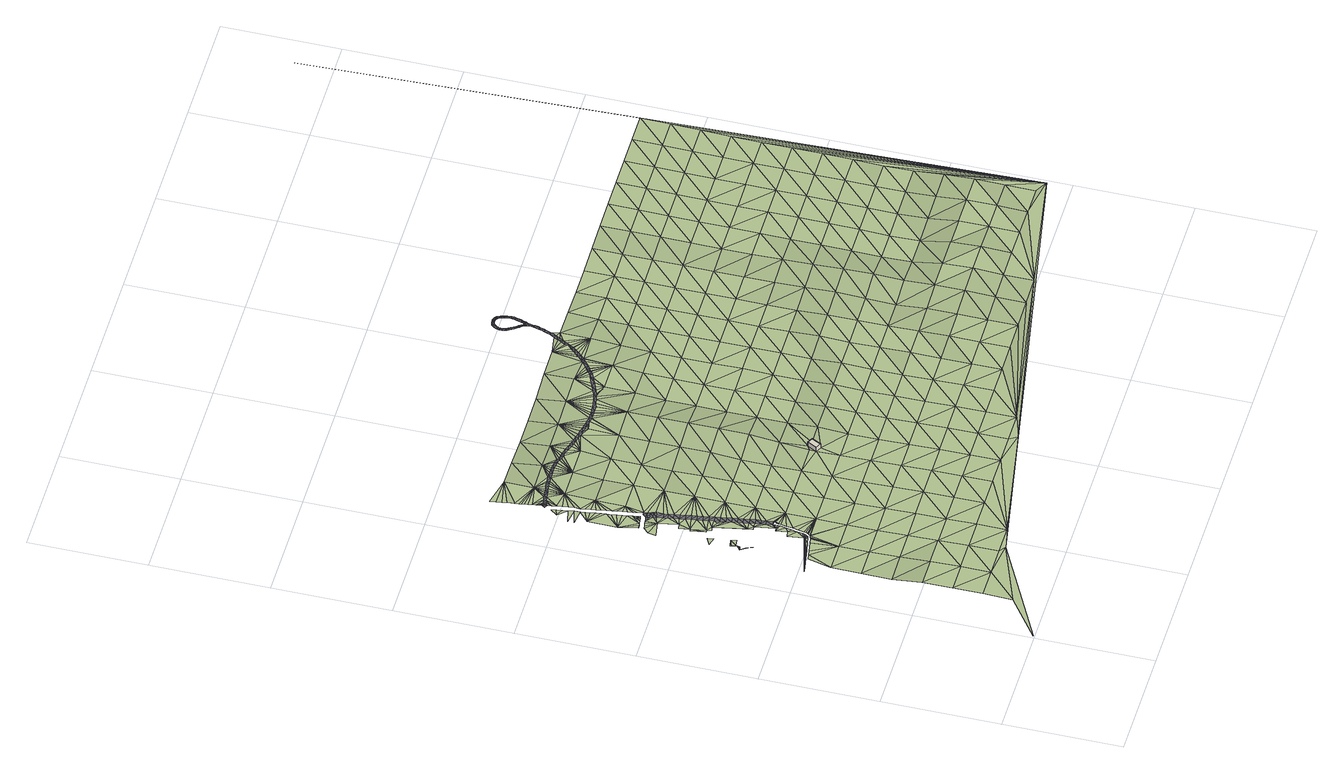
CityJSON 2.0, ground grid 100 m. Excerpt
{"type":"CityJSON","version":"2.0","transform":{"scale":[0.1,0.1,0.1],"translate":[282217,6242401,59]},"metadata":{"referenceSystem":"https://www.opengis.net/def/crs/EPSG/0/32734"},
"CityObjects":{
"building1":{"type":"Building","attributes":{"osm_building":"guardhouse","osm_building:levels":"1","osm_address":"Bellville Cape Town","plus_code":"4FRW3J8W+763","ground_height":60.58,"building_height":4.1,"roof_height":64.68},"geometry":[{"type":"Solid","lod":"1","boundaries":[[[[0,1,2,3]],[[1,4,5,2]],[[4,6,7,5]],[[6,0,3,7]],[[3,2,5,7]],[[6,4,1,0]]]]}]},
"terrain1":{"type":"TINRelief","geometry":[{"type":"CompositeSurface","lod":"1","boundaries":[[[8,9,10]],[[11,9,12]],[[11,12,13]],[[14,13,15]],[[12,15,13]],[[12,9,8]],[[16,17,14]],[[14,15,16]],[[18,17,19]],[[19,17,16]],[[20,15,12]],[[21,22,18]],[[8,23,12]],[[12,23,20]],[[19,21,18]],[[16,15,24]],[[22,25,26]],[[27,28,29]],[[24,19,16]],[[22,30,25]],[[24,15,20]],[[21,30,22]],[[27,31,28]],[[28,31,32]],[[33,25,30]],[[34,28,32]],[[21,19,35]],[[23,8,36]],[[23,36,20]],[[34,37,28]],[[38,39,40]],[[35,19,24]],[[40,41,38]],[[33,30,42]],[[43,44,39]],[[45,46,47]],[[44,48,39]],[[46,49,47]],[[48,50,39]],[[50,51,52]],[[53,30,21]],[[28,37,54]],[[55,42,30]],[[56,52,51]],[[56,57,52]],[[20,58,24]],[[30,59,55]],[[35,53,21]],[[59,30,60]],[[61,56,51]],[[62,60,30]],[[54,63,28]],[[62,30,64]],[[36,58,20]],[[65,66,67]],[[28,63,68]],[[68,69,28]],[[70,28,69]],[[30,71,64]],[[70,72,28]],[[24,73,35]],[[74,28,72]],[[75,28,76]],[[28,74,77]],[[53,71,30]],[[77,76,28]],[[76,78,75]],[[73,24,58]],[[79,64,71]],[[71,80,79]],[[80,71,81]],[[82,78,76]],[[83,81,84]],[[84,85,83]],[[78,86,87]],[[86,78,82]],[[35,88,53]],[[84,89,85]],[[89,84,90]],[[84,91,90]],[[92,93,94]],[[91,84,95]],[[96,93,92]],[[84,97,95]],[[86,98,87]],[[87,98,99]],[[97,84,100]],[[101,102,103]],[[104,105,106]],[[107,96,108]],[[107,104,106]],[[84,109,100]],[[84,81,71]],[[88,35,73]],[[98,110,99]],[[84,111,109]],[[99,112,105]],[[99,110,113]],[[99,114,115]],[[114,99,116]],[[117,99,115]],[[116,99,118]],[[119,99,117]],[[118,99,120]],[[120,99,113]],[[105,121,106]],[[36,122,58]],[[99,119,112]],[[93,123,124]],[[101,103,125]],[[106,126,107]],[[110,127,113]],[[110,128,127]],[[93,96,129]],[[130,105,112]],[[96,107,131]],[[132,106,121]],[[130,133,105]],[[134,135,136]],[[106,132,137]],[[121,105,133]],[[134,136,138]],[[106,137,126]],[[139,71,53]],[[125,103,140]],[[141,142,143]],[[144,143,142]],[[144,142,145]],[[146,111,147]],[[148,107,149]],[[150,145,142]],[[150,142,151]],[[151,142,152]],[[126,149,107]],[[153,107,148]],[[123,93,154]],[[136,155,138]],[[156,96,131]],[[96,156,129]],[[140,103,157]],[[131,107,153]],[[146,147,158]],[[73,58,122]],[[93,129,159]],[[149,160,148]],[[159,154,93]],[[53,88,139]],[[84,147,111]],[[158,147,142]],[[160,153,148]],[[161,157,103]],[[147,152,142]],[[103,123,162]],[[147,163,152]],[[163,147,164]],[[165,138,155]],[[147,166,164]],[[166,147,167]],[[168,123,154]],[[147,169,167]],[[169,147,170]],[[147,171,170]],[[171,147,172]],[[147,173,172]],[[168,174,123]],[[173,147,175]],[[123,174,162]],[[176,161,103]],[[177,138,178]],[[179,103,162]],[[71,180,84]],[[155,181,182]],[[183,103,179]],[[183,176,103]],[[161,184,185]],[[165,186,138]],[[184,161,176]],[[186,187,138]],[[188,181,189]],[[190,175,191]],[[192,190,191]],[[187,193,138]],[[191,194,192]],[[184,195,185]],[[165,155,182]],[[178,138,193]],[[196,194,191]],[[191,197,196]],[[182,181,188]],[[198,188,189]],[[195,184,199]],[[191,200,197]],[[71,139,180]],[[201,195,199]],[[191,175,147]],[[198,202,188]],[[88,73,203]],[[204,177,178]],[[205,177,204]],[[122,206,73]],[[8,207,36]],[[177,205,208]],[[209,210,200]],[[208,211,177]],[[212,122,36]],[[209,213,210]],[[214,177,211]],[[214,215,216]],[[217,213,209]],[[215,218,219]],[[217,209,220]],[[220,209,221]],[[222,223,224]],[[222,224,225]],[[226,225,224]],[[224,227,226]],[[203,139,88]],[[228,147,84]],[[209,200,191]],[[218,229,230]],[[221,231,232]],[[233,230,229]],[[73,206,203]],[[234,84,180]],[[230,233,235]],[[231,236,232]],[[237,236,231]],[[238,239,240]],[[231,241,237]],[[238,242,239]],[[241,231,243]],[[242,238,244]],[[245,243,231]],[[246,244,238]],[[246,238,247]],[[248,247,238]],[[245,249,250]],[[250,249,223]],[[234,228,84]],[[221,209,231]],[[251,248,252]],[[251,252,253]],[[224,223,249]],[[253,252,254]],[[240,227,249]],[[254,252,255]],[[249,227,224]],[[191,147,256]],[[257,255,252]],[[252,248,238]],[[257,252,258]],[[259,260,261]],[[262,261,263]],[[264,265,266]],[[267,265,264]],[[259,261,262]],[[268,180,139]],[[269,263,270]],[[271,272,267]],[[271,267,264]],[[273,139,203]],[[258,274,275]],[[274,276,275]],[[269,262,263]],[[277,272,278]],[[276,274,279]],[[278,272,271]],[[274,270,279]],[[249,245,231]],[[280,206,122]],[[240,281,238]],[[36,282,212]],[[228,256,147]],[[270,283,269]],[[252,274,258]],[[277,278,284]],[[191,285,209]],[[284,286,277]],[[268,139,273]],[[274,283,270]],[[287,288,277]],[[288,287,289]],[[289,287,290]],[[287,291,290]],[[291,287,292]],[[234,180,293]],[[252,238,281]],[[122,212,280]],[[281,240,249]],[[277,286,287]],[[294,203,206]],[[295,296,292]],[[283,274,297]],[[298,296,295]],[[191,256,285]],[[295,299,298]],[[295,300,299]],[[297,274,301]],[[231,209,302]],[[303,304,305]],[[303,287,286]],[[180,268,293]],[[274,306,301]],[[303,305,287]],[[228,234,307]],[[274,252,308]],[[306,274,309]],[[206,280,294]],[[292,287,295]],[[305,310,287]],[[311,309,274]],[[312,273,203]],[[313,287,310]],[[302,209,285]],[[308,252,281]],[[311,274,314]],[[315,287,313]],[[231,316,249]],[[282,36,207]],[[293,307,234]],[[274,317,314]],[[287,315,318]],[[256,228,319]],[[274,320,317]],[[318,321,287]],[[203,294,312]],[[322,287,321]],[[212,282,280]],[[268,273,323]],[[324,287,322]],[[316,231,302]],[[274,325,320]],[[325,274,308]],[[326,281,249]],[[319,228,307]],[[293,268,323]],[[285,256,327]],[[323,273,312]],[[287,324,328]],[[280,329,294]],[[320,325,330]],[[287,331,295]],[[249,316,326]],[[330,325,332]],[[333,308,281]],[[329,280,282]],[[328,324,334]],[[256,319,327]],[[335,332,325]],[[336,328,334]],[[302,285,337]],[[287,328,331]],[[335,325,338]],[[307,293,0]],[[328,336,339]],[[294,340,312]],[[308,333,325]],[[325,341,338]],[[323,342,293]],[[281,326,333]],[[328,339,343]],[[344,341,325]],[[345,328,343]],[[346,328,345]],[[340,294,329]],[[337,285,327]],[[346,347,328]],[[348,344,325]],[[316,302,349]],[[0,293,342]],[[347,350,328]],[[350,351,328]],[[352,348,325]],[[312,353,323]],[[307,354,319]],[[351,355,328]],[[356,352,325]],[[316,349,326]],[[0,357,307]],[[353,312,340]],[[302,337,349]],[[333,358,325]],[[325,358,356]],[[359,329,282]],[[307,357,354]],[[342,323,360]],[[361,327,319]],[[355,362,328]],[[363,282,207]],[[0,342,364]],[[328,365,331]],[[282,363,359]],[[360,323,353]],[[355,366,362]],[[367,356,358]],[[368,340,329]],[[333,326,369]],[[6,357,0]],[[366,370,362]],[[319,354,361]],[[349,371,326]],[[358,372,367]],[[373,362,370]],[[327,374,337]],[[364,342,375]],[[373,376,362]],[[6,354,357]],[[328,362,365]],[[377,372,358]],[[376,378,362]],[[333,379,358]],[[358,380,377]],[[329,359,368]],[[342,360,375]],[[326,371,369]],[[381,380,358]],[[382,353,340]],[[362,378,383]],[[374,327,361]],[[358,384,381]],[[383,385,362]],[[337,386,349]],[[384,358,387]],[[333,369,379]],[[4,364,388]],[[385,389,362]],[[387,358,379]],[[390,363,207]],[[340,368,382]],[[388,364,375]],[[354,6,391]],[[363,390,359]],[[6,4,391]],[[360,353,392]],[[386,337,374]],[[393,371,349]],[[389,394,362]],[[361,354,395]],[[362,394,365]],[[353,382,392]],[[391,4,388]],[[379,369,396]],[[397,394,389]],[[360,398,375]],[[399,379,396]],[[349,386,393]],[[397,400,394]],[[368,359,401]],[[361,395,374]],[[402,369,371]],[[390,403,359]],[[404,399,396]],[[354,391,395]],[[405,394,400]],[[369,406,396]],[[407,404,396]],[[360,392,398]],[[394,405,408]],[[409,407,396]],[[368,401,382]],[[410,388,375]],[[359,403,401]],[[371,393,402]],[[394,408,411]],[[369,412,406]],[[365,394,413]],[[406,409,396]],[[414,412,369]],[[374,415,386]],[[416,394,411]],[[414,369,402]],[[416,417,394]],[[410,375,398]],[[395,415,374]],[[394,417,418]],[[388,419,391]],[[382,420,392]],[[386,421,393]],[[401,422,382]],[[423,414,402]],[[424,403,390]],[[419,388,410]],[[415,421,386]],[[402,425,423]],[[394,418,426]],[[425,402,427]],[[391,428,395]],[[382,422,420]],[[429,427,402]],[[418,430,426]],[[398,392,431]],[[393,432,402]],[[433,413,394]],[[434,429,402]],[[426,430,435]],[[436,401,403]],[[437,429,434]],[[434,402,438]],[[391,419,428]],[[421,432,393]],[[426,435,439]],[[434,440,437]],[[441,415,395]],[[392,420,431]],[[438,440,434]],[[439,442,426]],[[433,394,426]],[[402,443,438]],[[410,398,444]],[[403,424,436]],[[445,426,442]],[[446,422,401]],[[443,402,447]],[[395,428,441]],[[432,447,402]],[[445,448,426]],[[390,449,424]],[[415,450,421]],[[444,398,431]],[[448,451,426]],[[419,410,452]],[[401,436,446]],[[453,443,447]],[[426,451,454]],[[455,453,447]],[[420,422,456]],[[415,441,450]],[[454,457,426]],[[432,421,458]],[[452,410,444]],[[459,460,455]],[[428,419,461]],[[455,447,459]],[[422,446,456]],[[460,459,462]],[[463,426,457]],[[424,449,436]],[[464,431,420]],[[465,462,459]],[[433,426,466]],[[421,450,458]],[[390,207,467]],[[428,461,441]],[[468,447,432]],[[469,465,459]],[[470,449,390]],[[419,452,461]],[[463,457,471]],[[420,456,464]],[[426,463,466]],[[472,469,459]],[[436,473,446]],[[431,474,444]],[[432,458,468]],[[471,475,463]],[[459,476,472]],[[450,441,477]],[[478,459,447]],[[449,473,436]],[[479,463,475]],[[474,431,464]],[[441,461,477]],[[479,480,463]],[[444,481,452]],[[447,468,478]],[[459,478,476]],[[482,463,480]],[[483,456,446]],[[484,463,482]],[[473,485,446]],[[478,486,476]],[[470,390,487]],[[484,488,463]],[[450,489,458]],[[478,490,486]],[[481,444,474]],[[491,450,477]],[[488,492,463]],[[463,493,466]],[[490,478,494]],[[452,495,461]],[[446,485,483]],[[494,478,496]],[[463,492,493]],[[456,497,464]],[[450,491,489]],[[478,498,496]],[[498,478,499]],[[500,473,449]],[[468,458,501]],[[478,502,499]],[[452,481,495]],[[477,461,503]],[[456,483,497]],[[504,502,478]],[[474,464,505]],[[466,493,506]],[[468,501,478]],[[449,470,500]],[[458,489,501]],[[478,507,504]],[[485,473,508]],[[507,478,509]],[[477,503,491]],[[503,461,495]],[[510,487,390]],[[493,511,512]],[[505,464,497]],[[493,512,506]],[[481,474,513]],[[514,509,478]],[[473,500,508]],[[483,485,515]],[[512,516,506]],[[517,509,514]],[[478,501,514]],[[518,506,516]],[[489,491,519]],[[513,474,505]],[[503,520,491]],[[521,506,518]],[[522,523,517]],[[495,481,524]],[[485,508,515]],[[521,525,506]],[[526,523,522]],[[470,487,500]],[[497,483,527]],[[525,528,506]],[[491,520,519]],[[522,529,526]],[[522,517,514]],[[530,501,489]],[[528,531,506]],[[510,390,467]],[[481,513,524]],[[529,522,532]],[[533,532,522]],[[506,531,534]],[[533,522,535]],[[536,503,495]],[[535,522,537]],[[483,515,527]],[[534,538,506]],[[508,500,539]],[[540,505,497]],[[541,537,522]],[[489,519,530]],[[542,541,522]],[[543,514,501]],[[487,539,500]],[[536,495,524]],[[544,520,503]],[[540,497,527]],[[545,542,522]],[[546,542,545]],[[547,515,508]],[[505,548,513]],[[549,546,545]],[[543,501,530]],[[550,549,545]],[[522,514,551]],[[508,539,547]],[[552,550,545]],[[503,536,544]],[[553,519,520]],[[540,548,505]],[[527,515,554]],[[513,555,524]],[[545,522,551]],[[543,551,514]],[[515,547,554]],[[520,544,553]],[[556,539,487]],[[536,524,555]],[[530,519,557]],[[513,548,555]],[[558,540,527]],[[487,510,556]],[[559,527,554]],[[519,553,557]],[[560,545,551]],[[561,547,539]],[[544,536,562]],[[543,530,563]],[[558,527,559]],[[536,555,562]],[[547,561,554]],[[548,540,564]],[[561,539,556]],[[563,530,557]],[[565,467,207]],[[566,551,543]],[[544,567,553]],[[564,540,558]],[[562,568,544]],[[559,554,569]],[[555,548,570]],[[551,566,560]],[[563,566,543]],[[554,561,569]],[[544,568,567]],[[556,510,571]],[[570,562,555]],[[572,557,553]],[[548,564,570]],[[559,573,558]],[[510,467,571]],[[569,574,559]],[[553,567,572]],[[560,566,575]],[[561,556,576]],[[577,568,562]],[[578,563,557]],[[573,559,574]],[[562,570,577]],[[576,569,561]],[[558,579,564]],[[576,556,571]],[[578,557,572]],[[566,563,580]],[[567,568,581]],[[579,558,573]],[[582,568,577]],[[564,583,570]],[[580,575,566]],[[578,580,563]],[[569,584,574]],[[585,569,576]],[[568,582,581]],[[586,571,467]],[[587,572,567]],[[583,564,579]],[[588,577,570]],[[569,585,584]],[[589,573,574]],[[567,581,587]],[[590,575,580]],[[591,576,571]],[[577,588,582]],[[578,572,592]],[[570,583,588]],[[589,574,584]],[[576,591,585]],[[579,573,593]],[[591,571,586]],[[587,592,572]],[[581,582,594]],[[595,580,578]],[[586,467,596]],[[593,573,589]],[[582,588,594]],[[579,597,583]],[[592,595,578]],[[584,585,598]],[[581,599,587]],[[590,580,600]],[[591,601,585]],[[579,593,597]],[[581,594,599]],[[588,583,602]],[[585,601,598]],[[580,595,600]],[[584,603,589]],[[591,586,604]],[[605,592,587]],[[606,596,467]],[[597,602,583]],[[599,607,587]],[[594,588,608]],[[603,584,598]],[[604,601,591]],[[589,609,593]],[[604,586,596]],[[605,587,607]],[[608,599,594]],[[595,592,610]],[[608,588,602]],[[609,589,603]],[[601,611,598]],[[597,593,612]],[[605,610,592]],[[613,600,595]],[[601,604,611]],[[599,614,607]],[[593,609,612]],[[615,599,608]],[[616,602,597]],[[606,467,565]],[[595,610,613]],[[598,617,603]],[[611,618,598]],[[599,615,614]],[[619,604,596]],[[605,607,620]],[[616,597,612]],[[621,608,602]],[[617,598,618]],[[609,603,622]],[[619,596,606]],[[620,607,614]],[[611,604,623]],[[608,621,615]],[[624,610,605]],[[621,602,616]],[[622,603,617]],[[623,618,611]],[[609,625,612]],[[604,619,623]],[[620,624,605]],[[613,610,626]],[[614,615,627]],[[609,622,625]],[[621,628,615]],[[616,612,629]],[[610,624,626]],[[630,617,618]],[[631,618,623]],[[615,628,627]],[[619,606,632]],[[633,620,614]],[[629,612,625]],[[621,616,634]],[[630,618,631]],[[622,617,635]],[[632,606,636]],[[633,614,627]],[[636,606,565]],[[637,623,619]],[[634,628,621]],[[624,620,638]],[[634,616,629]],[[635,617,630]],[[625,622,639]],[[637,619,632]],[[633,638,620]],[[640,631,623]],[[628,641,627]],[[642,626,624]],[[565,632,636]],[[622,635,639]],[[628,634,641]],[[643,629,625]],[[623,637,640]],[[624,638,642]],[[632,565,637]],[[631,644,630]],[[633,627,645]],[[643,625,639]],[[641,646,627]],[[637,565,640]],[[647,634,629]],[[644,631,640]],[[630,648,635]],[[645,627,646]],[[565,644,640]],[[649,638,633]],[[647,629,643]],[[641,634,650]],[[630,644,648]],[[644,565,648]],[[635,651,639]],[[633,645,649]],[[650,646,641]],[[642,638,652]],[[634,647,650]],[[565,651,648]],[[651,635,648]],[[653,643,639]],[[638,649,652]],[[651,565,653]],[[654,645,646]],[[653,639,651]],[[655,646,650]],[[653,565,656]],[[647,643,656]],[[654,646,655]],[[656,565,657]],[[649,645,658]],[[656,643,653]],[[657,650,647]],[[657,565,659]],[[654,658,645]],[[660,652,649]],[[657,647,656]],[[659,565,661]],[[659,655,650]],[[649,658,660]],[[565,662,661]],[[650,657,659]],[[654,655,661]],[[662,565,663]],[[661,655,659]],[[662,658,654]],[[654,661,662]],[[663,660,658]],[[658,662,663]],[[663,565,664]]]}]},
"road1":{"type":"Road","attributes":{"osm_access":"private","osm_highway":"service","osm_lanes":"2","osm_surface":"concrete"},"geometry":[{"type":"MultiSurface","lod":"1","boundaries":[[[176,226,184]],[[223,183,179]],[[250,179,162]],[[225,176,183]],[[245,174,168]],[[159,237,154]],[[168,154,241]],[[129,236,159]],[[174,250,162]],[[183,222,225]],[[223,222,183]],[[179,250,223]],[[250,174,245]],[[129,156,232]],[[226,176,225]],[[201,199,227]],[[226,227,199]],[[226,199,184]],[[201,227,665]],[[240,665,227]],[[196,133,194]],[[175,130,112]],[[194,133,130]],[[200,137,132]],[[121,196,197]],[[196,121,133]],[[121,197,132]],[[197,200,132]],[[112,119,175]],[[171,172,173]],[[171,173,119]],[[194,130,192]],[[130,190,192]],[[190,130,175]],[[173,175,119]],[[129,232,236]],[[220,131,153]],[[160,220,153]],[[168,243,245]],[[237,241,154]],[[159,236,237]],[[241,243,168]],[[160,149,217]],[[131,221,156]],[[217,220,160]],[[149,213,217]],[[126,210,213]],[[126,137,210]],[[137,200,210]],[[221,232,156]],[[220,221,131]],[[213,149,126]]]}]},
"road2":{"type":"Road","attributes":{"osm_access":"private","osm_highway":"unclassified","osm_lanes":"1","osm_surface":"ground"},"geometry":[{"type":"MultiSurface","lod":"1","boundaries":[[[383,380,381]],[[384,387,397]],[[400,397,387]],[[381,384,385]],[[397,389,384]],[[408,399,404]],[[408,404,407]],[[416,411,407]],[[407,411,408]],[[399,400,379]],[[399,405,400]],[[399,408,405]],[[379,400,387]],[[266,666,260]],[[260,666,261]],[[266,260,259]],[[264,259,262]],[[265,666,266]],[[266,259,264]],[[278,269,283]],[[271,262,269]],[[264,262,271]],[[297,303,283]],[[372,377,383]],[[383,377,380]],[[383,381,385]],[[384,389,385]],[[372,383,378]],[[370,356,367]],[[378,367,372]],[[366,352,356]],[[367,378,376]],[[418,406,412]],[[418,414,423]],[[418,412,414]],[[435,423,425]],[[409,406,416]],[[423,430,418]],[[423,435,430]],[[418,417,406]],[[425,427,435]],[[435,429,439]],[[429,437,442]],[[440,442,437]],[[439,429,442]],[[448,438,443]],[[438,445,442]],[[440,438,442]],[[448,443,453]],[[429,435,427]],[[417,416,406]],[[445,438,448]],[[455,448,453]],[[460,454,455]],[[448,455,451]],[[457,454,465]],[[454,451,455]],[[465,454,462]],[[462,454,460]],[[465,471,457]],[[471,465,469]],[[469,472,471]],[[471,472,475]],[[475,472,479]],[[486,490,479]],[[486,479,476]],[[472,476,479]],[[479,490,480]],[[409,416,407]],[[283,284,278]],[[278,271,269]],[[283,286,284]],[[297,301,303]],[[283,303,286]],[[301,305,304]],[[304,303,301]],[[305,301,310]],[[301,306,310]],[[309,313,310]],[[315,311,314]],[[309,311,313]],[[315,313,311]],[[334,320,330]],[[317,320,322]],[[322,314,317]],[[334,330,332]],[[309,310,306]],[[315,314,318]],[[321,318,314]],[[314,322,321]],[[324,322,320]],[[332,336,334]],[[324,320,334]],[[332,339,336]],[[335,338,339]],[[344,348,355]],[[341,344,347]],[[338,341,347]],[[347,346,338]],[[343,339,338]],[[344,351,350]],[[350,347,344]],[[351,344,355]],[[348,366,355]],[[335,339,332]],[[356,370,366]],[[373,367,376]],[[480,494,482]],[[348,352,366]],[[488,496,498]],[[494,496,484]],[[482,494,484]],[[373,370,367]],[[494,480,490]],[[498,499,488]],[[345,343,346]],[[488,499,502]],[[343,338,346]],[[496,488,484]],[[488,502,492]],[[493,504,511]],[[493,492,502]],[[511,504,507]],[[504,493,502]],[[507,509,517]],[[523,512,511]],[[512,523,516]],[[511,517,523]],[[517,511,507]],[[516,526,518]],[[526,516,523]],[[518,526,529]],[[529,532,521]],[[529,521,518]],[[535,521,532]],[[537,521,535]],[[528,525,537]],[[525,521,537]],[[528,537,541]],[[535,532,533]],[[531,528,542]],[[542,546,534]],[[534,546,549]],[[542,534,531]],[[528,541,542]],[[534,550,538]],[[550,534,549]],[[667,550,552]],[[550,667,538]],[[667,552,668]],[[669,667,670]],[[671,670,672]],[[670,671,669]],[[673,671,674]],[[667,668,670]],[[675,676,677]],[[676,678,677]],[[677,678,679]],[[675,677,680]],[[681,682,683]],[[675,683,684]],[[683,675,680]],[[684,683,682]],[[685,681,683]],[[674,686,673]],[[687,688,686]],[[688,687,689]],[[690,691,692]],[[692,679,678]],[[692,691,693]],[[694,692,693]],[[692,678,690]],[[693,695,694]],[[671,672,674]],[[696,697,686]],[[698,689,687]],[[686,697,687]],[[699,700,701]],[[695,702,703]],[[695,704,705]],[[695,703,704]],[[706,707,699]],[[705,704,708]],[[689,698,709]],[[686,674,696]],[[701,700,689]],[[701,710,699]],[[710,706,699]],[[711,702,712]],[[712,713,711]],[[712,702,706]],[[707,706,702]],[[689,709,701]],[[714,711,713]],[[695,715,694]],[[716,711,714]],[[705,715,695]],[[717,716,714]],[[718,719,717]],[[720,721,722]],[[722,719,718]],[[717,714,723]],[[718,717,724]],[[720,725,721]],[[720,722,718]],[[726,721,725]],[[727,726,728]],[[729,726,725]],[[730,726,729]],[[726,727,731]],[[730,732,728]],[[730,728,726]],[[724,717,723]],[[695,707,702]],[[733,731,727]],[[734,735,736]],[[737,738,739]],[[740,738,741]],[[740,735,734]],[[742,736,743]],[[743,744,745]],[[735,744,743]],[[735,743,736]],[[746,737,739]],[[735,747,744]],[[740,748,735]],[[748,740,741]],[[741,737,681]],[[681,685,741]],[[749,747,750]],[[749,750,751]],[[752,750,747]],[[747,735,752]],[[753,750,754]],[[737,741,738]],[[755,749,751]],[[751,756,757]],[[756,750,753]],[[758,753,759]],[[760,758,761]],[[761,759,762]],[[763,762,764]],[[758,759,761]],[[751,750,756]],[[764,759,765]],[[759,764,762]],[[765,766,767]],[[766,765,759]],[[765,767,768]],[[768,767,769]],[[769,767,770]],[[767,771,770]],[[771,767,772]],[[759,753,754]],[[773,774,775]],[[776,777,778]],[[779,780,776]],[[778,777,773]],[[781,782,783]],[[784,785,774]],[[775,774,785]],[[783,785,781]],[[784,786,785]],[[779,733,780]],[[787,776,788]],[[733,789,780]],[[788,776,780]],[[776,787,777]],[[774,773,790]],[[773,791,790]],[[792,791,773]],[[777,792,773]],[[733,793,789]],[[771,794,795]],[[782,796,797]],[[782,798,796]],[[797,796,794]],[[799,794,796]],[[800,795,801]],[[801,799,802]],[[801,795,794]],[[794,799,801]],[[782,781,803]],[[786,804,805]],[[786,806,785]],[[807,782,803]],[[782,807,808]],[[798,782,809]],[[809,782,808]],[[806,781,785]],[[804,786,784]],[[771,772,794]],[[727,793,733]]]}]}
},
"vertices":[
[1588,2209,16],[1636,2184,16],[1636,2184,57],[1588,2209,57],[1679,2265,16],[1679,2265,57],[1632,2290,16],[1632,2290,57],
[894,470,50],[346,262,44],[4,9,35],[346,511,51],[595,511,51],[346,761,52],[346,1011,49],[595,761,51],[595,1011,45],[346,1261,19],[346,1510,21],[595,1261,31],[843,761,48],[595,1510,21],[346,1760,24],[843,511,50],[843,1011,40],[436,1964,26],[391,1955,26],[296,1960,26],[617,2048,25],[251,1952,26],[595,1760,24],[341,1969,26],[387,1977,26],[481,1972,25],[432,1986,26],[843,1261,32],[1092,511,46],[477,1994,25],[380,2468,30],[346,2509,29],[387,2448,30],[384,2460,30],[572,1990,25],[381,2516,30],[382,2525,30],[395,2430,30],[405,2410,30],[399,2426,30],[383,2533,30],[402,2421,30],[385,2539,30],[388,2549,30],[376,2579,30],[843,1510,23],[568,2011,25],[617,1998,25],[434,2603,30],[375,2592,30],[1092,761,47],[619,1998,25],[633,2003,25],[443,2557,30],[647,2008,25],[612,2020,25],[648,2008,25],[414,2738,30],[405,2790,30],[346,2759,30],[626,2024,25],[637,2028,25],[643,2035,25],[843,1760,24],[649,2044,25],[1092,1011,43],[654,2057,25],[592,2184,26],[667,2120,25],[659,2072,25],[647,2194,26],[649,2009,25],[650,2009,25],[651,2010,25],[675,2169,26],[652,2011,25],[843,2010,26],[660,2022,25],[683,2218,26],[630,2287,26],[1092,1261,38],[668,2032,25],[669,2034,25],[670,2035,25],[477,2815,27],[471,2946,28],[454,2943,31],[675,2050,25],[498,2819,27],[680,2066,25],[692,2268,26],[662,2292,26],[680,2067,25],[346,3258,31],[335,3193,31],[472,3217,27],[599,2463,27],[630,2468,27],[595,2509,26],[540,2786,27],[505,2780,27],[689,2117,25],[695,2288,26],[697,2166,26],[682,2383,26],[695,2312,26],[691,2319,26],[690,2321,26],[692,2317,26],[690,2324,26],[693,2315,26],[690,2327,26],[694,2314,26],[662,2512,27],[1340,761,46],[502,3045,28],[455,3037,31],[390,3301,31],[638,2649,27],[697,2310,26],[698,2309,26],[590,2923,28],[678,2422,27],[606,2832,27],[654,2558,27],[670,2467,27],[382,3345,31],[383,3345,31],[408,3349,31],[646,2604,27],[346,3508,30],[1092,1510,31],[415,3305,31],[720,2306,25],[716,2285,26],[721,2306,25],[723,2307,25],[725,2308,25],[705,2215,26],[843,2260,25],[595,2759,27],[630,2695,27],[726,2310,25],[728,2311,25],[729,2313,25],[614,2786,27],[575,3014,28],[434,3353,31],[598,2877,27],[441,3310,31],[713,2264,26],[583,2968,28],[622,2740,27],[467,3314,31],[551,3151,27],[730,2315,25],[732,2317,25],[496,3469,26],[732,2318,25],[733,2320,25],[567,3060,28],[733,2323,25],[734,2325,25],[734,2326,25],[734,2327,25],[734,2329,25],[559,3105,28],[726,2388,24],[531,3265,27],[346,3758,34],[467,3634,34],[545,3187,27],[1092,1760,27],[459,3357,31],[503,3428,26],[535,3242,27],[527,3288,27],[492,3318,27],[488,3510,26],[481,3551,26],[508,3396,26],[485,3362,27],[721,2428,24],[843,2509,24],[721,2429,24],[474,3593,26],[713,2474,27],[508,3321,27],[705,2520,27],[697,2566,27],[500,3364,27],[522,3317,27],[689,2611,27],[521,3323,27],[513,3367,27],[1340,1261,40],[460,3675,34],[452,3716,34],[1340,1011,43],[2125,692,45],[445,3758,34],[843,2759,24],[681,2657,27],[438,3799,34],[1589,761,45],[673,2702,27],[431,3840,34],[423,3887,41],[307,3856,34],[665,2748,27],[415,3933,41],[299,3905,41],[658,2794,27],[650,2839,27],[578,3250,27],[588,3194,27],[595,3258,27],[574,3273,27],[570,3296,27],[565,3324,27],[1092,2260,21],[406,3980,41],[346,4008,41],[843,3009,23],[642,2885,28],[398,4027,41],[1092,2010,25],[392,4064,41],[634,2930,28],[626,2976,28],[595,3508,26],[552,3404,26],[561,3353,27],[618,3022,28],[546,3435,26],[610,3067,28],[539,3477,26],[602,3113,28],[532,3518,26],[525,3559,26],[517,3600,26],[843,3258,22],[594,3158,27],[510,3641,28],[595,3758,28],[503,3683,28],[496,3724,28],[489,3765,28],[1092,2509,17],[481,3806,28],[474,3848,28],[440,4120,41],[427,4118,41],[429,4107,41],[455,4123,41],[435,4072,41],[436,4142,43],[421,4150,43],[423,4140,43],[418,4171,43],[1340,1760,28],[487,4130,35],[442,4035,41],[451,4145,43],[414,4193,43],[1340,1510,34],[595,4008,35],[466,3894,41],[458,3941,41],[408,4226,43],[483,4151,41],[450,3988,41],[1589,1011,43],[843,3508,20],[1837,761,45],[519,4136,41],[515,4158,41],[1092,2759,18],[516,4158,41],[595,4257,41],[402,4258,43],[398,4284,43],[393,4310,43],[391,4326,43],[384,4362,43],[1340,2010,25],[1589,1261,40],[595,4507,46],[374,4421,48],[544,4140,41],[367,4460,48],[358,4510,48],[350,4559,48],[570,4143,41],[1092,3009,15],[541,4161,41],[566,4165,41],[567,4165,41],[592,4146,41],[1340,2260,20],[843,3758,17],[615,4149,41],[589,4168,41],[645,4153,41],[1589,1510,33],[612,4171,41],[674,4157,41],[642,4175,41],[1092,3258,9],[698,4157,41],[672,4179,41],[1340,2509,15],[723,4158,54],[673,4179,41],[698,4179,41],[1589,1760,25],[722,4180,54],[843,4008,40],[1092,3508,11],[1340,2759,19],[843,4257,54],[1837,1011,43],[750,4158,54],[843,4507,18],[777,4159,54],[1092,3758,15],[750,4180,54],[809,4159,54],[777,4181,54],[1340,3009,38],[840,4159,54],[809,4181,54],[1837,1261,39],[869,4155,54],[1589,2010,21],[840,4181,54],[900,4150,54],[841,4181,54],[842,4181,54],[873,4176,54],[935,4142,54],[1340,3258,36],[903,4172,54],[904,4171,54],[972,4134,32],[1837,1510,32],[1589,2509,39],[940,4163,54],[1001,4129,40],[1589,2260,16],[1092,4008,40],[2086,1011,42],[1837,1760,24],[1589,2759,64],[1092,4257,32],[2086,761,45],[1635,2184,16],[1092,4507,11],[976,4156,32],[1030,4123,40],[2086,1261,39],[1340,3758,41],[1005,4150,32],[1340,3508,35],[1075,4108,40],[1035,4145,32],[1589,3009,67],[1837,2010,19],[1036,4144,32],[1121,4092,40],[1082,4129,40],[1252,4053,50],[1122,4092,40],[1154,4082,40],[2086,1510,33],[1128,4113,40],[1187,4073,40],[1160,4103,40],[1589,3258,68],[1219,4063,50],[1837,2260,36],[1193,4094,40],[2335,761,45],[1837,2509,17],[2086,1760,24],[1589,3508,66],[1340,4257,33],[1837,2759,15],[1340,4008,50],[1225,4084,50],[2086,2010,21],[1294,4044,50],[1258,4074,50],[2335,1261,40],[1589,3758,62],[2335,1011,42],[1335,4035,50],[1298,4066,50],[1420,4021,50],[1360,4031,50],[1339,4057,50],[1385,4026,50],[2086,2260,29],[1364,4052,50],[1455,4015,50],[1340,4507,10],[1456,4015,50],[1837,3009,15],[1389,4048,50],[1423,4043,50],[1458,4037,50],[2086,2509,14],[2335,1760,29],[1837,3258,15],[2335,1510,35],[1486,4015,53],[2583,1011,43],[1516,4014,53],[1589,4257,50],[1517,4014,53],[2086,2759,16],[1550,4016,53],[1487,4037,53],[2335,2010,25],[1837,3508,16],[1589,4507,16],[1589,4008,53],[1516,4036,53],[2583,1261,42],[1582,4017,53],[1627,4025,53],[1549,4038,53],[1584,4017,53],[2086,3009,16],[1581,4039,53],[1669,4033,53],[2335,2260,32],[1622,4047,53],[2583,1510,37],[1837,3758,34],[1665,4054,53],[2832,1011,39],[2086,3258,13],[1698,4062,53],[2335,2509,13],[1670,4033,53],[1730,4070,42],[1703,4041,53],[2583,1760,30],[1769,4086,42],[2086,3508,15],[1837,4008,42],[1736,4049,42],[2335,2759,14],[1738,4050,42],[1837,4257,64],[2583,2010,28],[1777,4065,42],[1837,4507,60],[3826,1011,77],[2086,3758,18],[1817,4081,42],[3080,1011,46],[1808,4102,42],[1862,4102,42],[2832,1261,39],[2583,2260,35],[1853,4122,42],[1908,4122,42],[2335,3009,19],[2086,4008,41],[1898,4142,64],[1920,4155,64],[2583,2509,16],[1943,4168,64],[2832,1760,38],[1966,4182,44],[2832,1510,38],[1909,4122,42],[3329,1011,54],[1988,4195,44],[2335,3508,12],[1932,4136,64],[2335,3258,15],[2011,4212,44],[2060,4248,44],[1954,4149,64],[2583,2759,17],[1977,4163,44],[2832,2010,30],[2000,4176,44],[2000,4177,44],[3080,1261,45],[2335,3758,16],[2025,4195,44],[2583,3009,18],[2073,4230,44],[2832,2260,27],[2086,4507,62],[2097,4248,44],[3080,1510,50],[2098,4249,44],[3577,1011,65],[2083,4265,44],[2106,4292,44],[2832,2509,34],[2335,4008,27],[3080,1760,41],[2130,4319,44],[2098,4250,44],[2155,4347,44],[2583,3508,12],[2583,3258,15],[2178,4373,44],[2335,4257,40],[2123,4277,44],[2832,2759,18],[2197,4404,62],[2147,4305,44],[3080,2010,32],[2216,4436,40],[2171,4332,44],[2583,3758,13],[2236,4468,40],[2195,4359,44],[2196,4360,44],[2255,4500,40],[2196,4361,44],[2832,3009,14],[2216,4393,40],[2274,4538,40],[3329,1261,54],[3080,2260,32],[2235,4425,40],[2255,4457,40],[2583,4008,15],[2832,3258,17],[2335,4507,40],[2274,4489,40],[3329,1510,57],[3080,2509,31],[2275,4489,40],[2294,4528,40],[2583,4257,16],[2314,4567,40],[2832,3508,16],[3329,1760,51],[3080,2759,16],[3577,1261,68],[2832,3758,13],[3329,2260,39],[3329,2010,28],[2583,4507,26],[3577,1510,78],[3080,3009,16],[2832,4008,11],[3329,2509,49],[4930,1199,61],[2832,4257,12],[3080,3508,16],[3080,3258,17],[3577,1760,77],[3329,2759,34],[3826,1261,80],[3080,3758,15],[3577,2260,72],[3577,2010,65],[2832,4507,14],[3826,1510,90],[3329,3009,29],[3080,4008,16],[3577,2509,65],[3080,4257,16],[3329,3508,25],[3329,3258,27],[3577,2759,52],[3826,2010,32],[3826,1760,81],[4074,1261,82],[3329,3758,26],[3577,3009,43],[3826,2260,24],[3080,4507,16],[4074,1510,94],[3329,4008,26],[3826,2509,31],[3577,3258,39],[3329,4257,25],[4323,1261,77],[3826,2759,33],[4074,2010,28],[3577,3508,37],[3329,4507,24],[4074,1760,82],[3826,3009,32],[4074,2260,20],[4323,1510,80],[3577,4008,42],[4572,1261,67],[3577,3758,41],[3826,3258,34],[4074,2509,30],[3577,4257,42],[4323,1760,79],[4074,2759,33],[3577,4507,41],[3826,3758,36],[3826,3508,35],[4074,3009,35],[4323,2260,26],[4323,2010,40],[4572,1510,75],[3826,4008,41],[4074,3258,36],[4323,2509,29],[4572,1760,73],[3826,4257,43],[4323,2759,35],[3826,4507,44],[4074,3758,39],[4074,3508,36],[4323,3009,37],[4572,2260,32],[4572,2010,49],[4820,1510,64],[4074,4008,43],[4323,3258,38],[4572,2509,32],[4820,1261,60],[4820,1760,68],[4074,4257,45],[4572,2759,34],[4820,2010,57],[4323,3508,38],[4074,4507,47],[4572,3009,36],[4820,2260,32],[4323,4008,43],[4323,3758,40],[4572,3258,36],[4820,2509,24],[4323,4257,46],[4572,3508,37],[4820,2759,32],[4323,4507,48],[4820,3009,33],[4572,4008,43],[4572,3758,39],[4820,3258,33],[4820,3508,34],[4572,4257,48],[4820,3758,37],[4572,4507,52],[4820,4008,42],[4820,4257,49],[4820,4507,51],[4732,7318,37],
[539,3349,27],
[404,4124,41],[2294,4576,40],[2314,4568,40],[2302,4601,40],[2323,4593,40],[2311,4626,40],[2332,4619,40],[2320,4651,41],[2340,4644,41],[2273,4887,40],[2285,4868,41],[2304,4880,41],[2297,4850,41],[2316,4862,41],[2292,4899,40],[2255,4921,40],[2261,4907,40],[2281,4917,40],[2262,4906,40],[2275,4930,40],[2328,4676,41],[2355,4693,41],[2334,4698,41],[2339,4720,41],[2310,4832,41],[2310,4831,41],[2328,4844,41],[2323,4814,41],[2340,4827,41],[2334,4798,41],[2349,4669,41],[2349,4670,41],[2361,4716,41],[2344,4765,41],[2342,4743,41],[2364,4741,41],[2358,4797,41],[2357,4798,41],[2355,4806,41],[2354,4808,41],[2373,4777,41],[2339,4781,41],[2355,4807,41],[2361,4717,41],[2366,4763,41],[2360,4802,41],[2380,4793,41],[2381,4795,41],[2386,4809,41],[2353,4809,41],[2365,4816,41],[2369,4830,41],[2397,4847,41],[2375,4853,41],[2403,4870,41],[2386,4892,40],[2382,4876,41],[2390,4823,41],[2390,4824,41],[2408,4887,40],[2390,4908,40],[2412,4924,40],[2412,4907,40],[2412,4903,40],[2412,4904,40],[2390,4923,40],[2412,4905,40],[2390,4940,40],[2241,4977,40],[2264,4977,40],[2241,4978,40],[2248,4934,40],[2247,4937,40],[2248,4936,40],[2244,4957,40],[2269,4942,40],[2241,4979,40],[2241,4980,40],[2242,4982,40],[2242,4981,40],[2248,4935,40],[2250,5003,40],[2266,4960,40],[2257,5025,40],[2277,5016,40],[2258,5027,40],[2270,4996,40],[2270,5041,40],[2286,5025,40],[2258,5026,40],[2260,5029,40],[2259,5028,40],[2281,5052,40],[2295,5035,40],[2282,5053,40],[2283,5054,40],[2284,5054,40],[2285,5055,40],[2286,5055,40],[2298,5058,40],[2304,5037,40],[2314,5040,40],[2310,5062,40],[2311,5062,40],[2312,5062,40],[2325,5062,40],[2325,5040,40],[2378,5001,40],[2391,5022,40],[2372,5012,40],[2385,4973,40],[2403,4993,40],[2382,4987,40],[2388,4957,40],[2409,4960,40],[2374,5045,40],[2353,5034,40],[2360,5028,40],[2385,5034,40],[2366,5022,40],[2383,5037,40],[2407,4978,40],[2407,4977,40],[2412,4942,40],[2398,5010,40],[2398,5009,40],[2399,5008,40],[2412,4941,40],[2335,5041,40],[2337,5063,40],[2352,5058,40],[2344,5037,40],[2363,5054,40],[2341,5062,40],[2338,5063,40],[2339,5062,40],[2340,5062,40],[2366,5052,40],[2384,5035,40],[2384,5036,40],[2382,5037,40],[2365,5052,40],[2364,5053,40],[2363,5053,40]
]}
